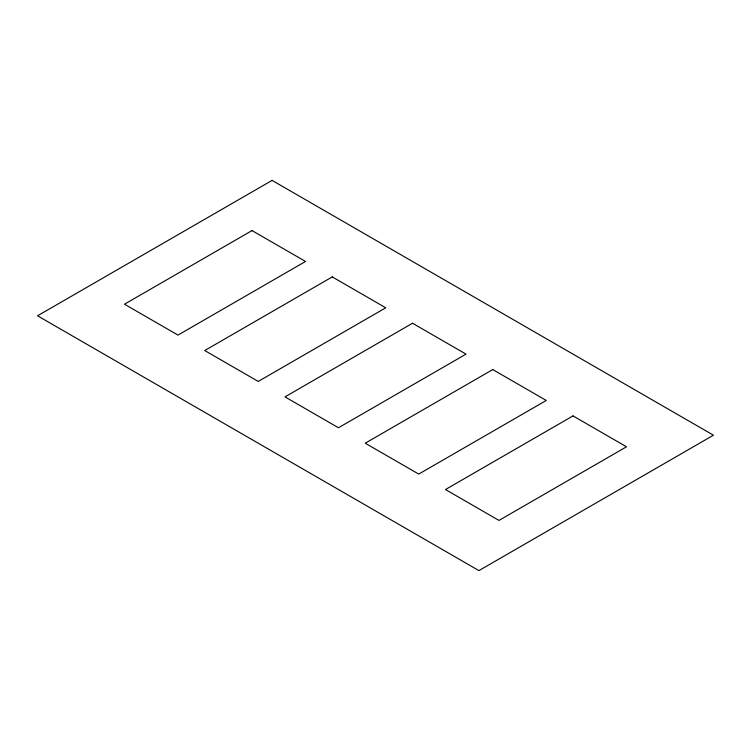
<?xml version="1.0" encoding="UTF-8"?>
<svg xmlns="http://www.w3.org/2000/svg" width="751" height="751" viewBox="0 0 751 751"><rect width="100%" height="100%" fill="white"/><g stroke="black" fill="none" stroke-linecap="round" stroke-linejoin="round"><path stroke-width="1.13" d="M272.087 180.39L37.55 315.795L478.913 570.61L713.45 435.204L272.087 180.39M252.026 230.576L124.488 304.211L177.987 335.096L305.526 261.461L252.026 230.576M332.271 276.912L204.732 350.539L258.231 381.433L385.77 307.797L332.271 276.912M412.524 323.24L284.976 396.875L338.476 427.76L466.024 354.125L412.524 323.24M492.769 369.567L365.23 443.203L418.729 474.088L546.268 400.461L492.769 369.567M573.013 415.904L445.474 489.539L498.974 520.424L626.512 446.789L573.013 415.904"/></g></svg>
